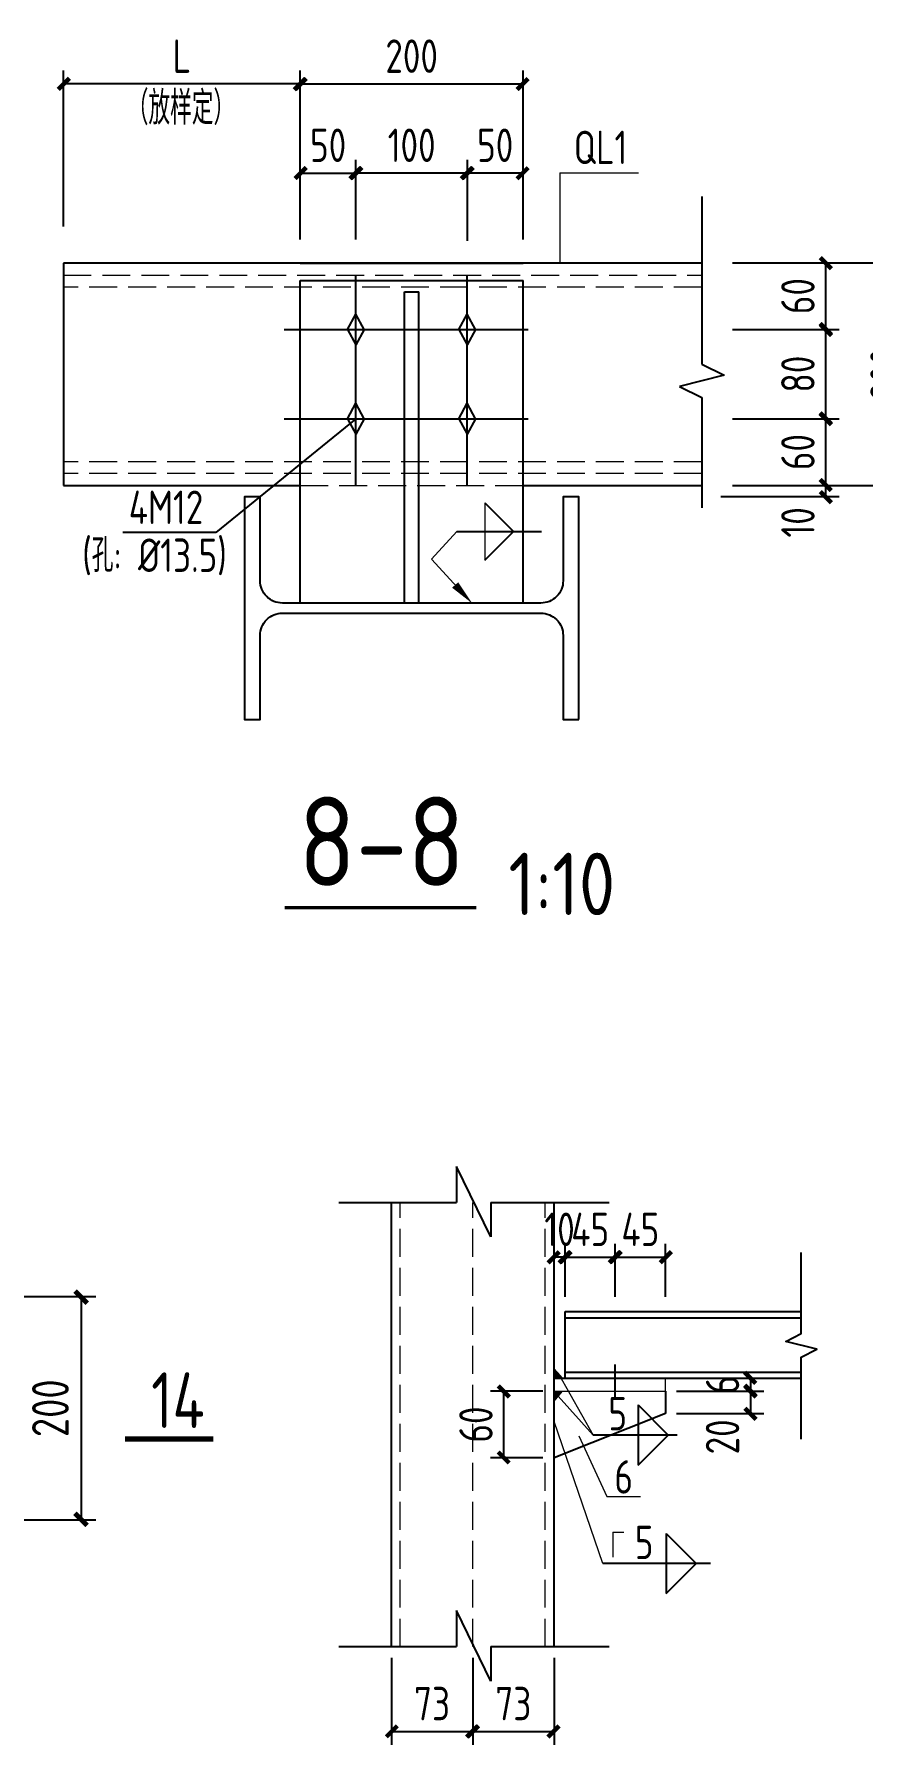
# Model space of a CAD drawing. Header units: millimetres. Extents: x 865974 to 875117, y 41124 to 44891.
# Drawn here: x 870407.7 to 870482.1, y 41256.7 to 41410.2 of the extents above; entities that cross this region are included whole.
import ezdxf

# ---------------------------------------------------------------- set-up
doc = ezdxf.new("R2010")
doc.units = ezdxf.units.MM
doc.header["$LTSCALE"] = 1000
doc.header["$MEASUREMENT"] = 0
doc.linetypes.add('DASH', pattern=[0.35, 0.25, -0.1])
doc.linetypes.add('DOTE', pattern=[2.42, 2, -0.2, 0.02, -0.2])
for name, color, linetype, lineweight in [('1', 4, 'Continuous', 70), ('D3', 62, 'Continuous', 9), ('LZ', 64, 'Continuous', 9), ('数字', 3, 'Continuous', 9)]:
    doc.layers.add(name, color=color, linetype=linetype, lineweight=lineweight)
for name, color, linetype in [('D1', 112, 'Continuous'), ('D2', 6, 'Continuous'), ('DIM', 7, 'Continuous'), ('DOTE', 1, 'DOTE'), ('M_Thin', 7, 'Continuous'), ('Prof', 2, 'Continuous'), ('PUB_DIM', 3, 'Continuous'), ('THIN', 7, 'Continuous'), ('文字', 7, 'Continuous'), ('标注', 7, 'Continuous'), ('桩', 6, 'Continuous')]:
    doc.layers.add(name, color=color, linetype=linetype)
doc.styles.add('GBHZ', font='gbenor.shx', dxfattribs={"width": 0.9, "bigfont": 'gbcbig.shx'})
doc.dimstyles.new('Y10', dxfattribs={"dimscale": 0, "dimtxt": 3, "dimasz": 0.01, "dimexe": 1.2, "dimexo": 1, "dimgap": 1, "dimtad": 1, "dimdec": 0, "dimlfac": 10, "dimzin": 0, "dimdsep": 46, "dimtxsty": 'GBHZ', "dimblk1": 'DX', "dimblk2": 'DX', "dimsah": 1, "dimcen": 0.09, "dimdle": 1, "dimadec": 0, "dimazin": 0, "dimtfac": 1, "dimtdec": 0, "dimtix": 1, "dimtmove": 2, "dimatfit": 3, "dimldrblk": 'DX', "dimfxl": 0, "dimtolj": 1, "dimtzin": 0, "dimarcsym": 0})
doc.dimstyles.new('Y10(110)', dxfattribs={"dimscale": 1.1, "dimtxt": 3, "dimasz": 0.01, "dimexe": 1.2, "dimexo": 1, "dimgap": 1, "dimtad": 1, "dimdec": 0, "dimlfac": 10, "dimzin": 0, "dimdsep": 46, "dimtxsty": 'GBHZ', "dimblk1": 'DX', "dimblk2": 'DX', "dimsah": 1, "dimcen": 0.09, "dimdle": 1, "dimadec": 0, "dimazin": 0, "dimtfac": 1, "dimtdec": 0, "dimtix": 1, "dimtmove": 2, "dimatfit": 3, "dimldrblk": 'DX', "dimfxl": 0, "dimtolj": 1, "dimtzin": 0, "dimarcsym": 0})

# ---------------------------------------------------------------- blocks, each defined once
blk = doc.blocks.new('DX')
at = {"color": 0, "linetype": 'ByBlock', "const_width": 40}
blk.add_lwpolyline([(-54, -51), (46, 49)], dxfattribs=at)
blk = doc.blocks.new('*D177')
at = {"layer": 'Defpoints', "color": 0, "linetype": 'ByBlock', "transparency": 16777216}
for p in [(870410.34, 41405.77), (870410.34, 41391.99), (870431.6, 41392.82)]:
    blk.add_point(p, dxfattribs=at)
at = {"layer": 'DIM', "color": 0, "linetype": 'ByBlock', "lineweight": -2, "transparency": 16777216}
for p, q in [((870410.34, 41392.99), (870410.34, 41406.97)), ((870431.6, 41393.82), (870431.6, 41406.97)), ((870431.59, 41405.77), (870410.35, 41405.77))]:
    blk.add_line(p, q, dxfattribs=at)
at = {"layer": 'DIM', "color": 0, "linetype": 'ByBlock', "lineweight": -2, "transparency": 16777216, "xscale": 0.01, "yscale": 0.01, "zscale": 0.01, "rotation": 180}
blk.add_blockref('DX', (870410.34, 41405.77), dxfattribs=at)
at = {"layer": 'DIM', "color": 0, "linetype": 'ByBlock', "lineweight": -2, "transparency": 16777216, "xscale": 0.01, "yscale": 0.01, "zscale": 0.01}
blk.add_blockref('DX', (870431.6, 41405.77), dxfattribs=at)
at = {"layer": 'DIM', "color": 0, "linetype": 'ByBlock', "transparency": 16777216, "insert": (870420.97, 41408.27), "char_height": 3, "attachment_point": 5, "style": 'GBHZ'}
blk.add_mtext('\\A1;L', dxfattribs=at)
blk = doc.blocks.new('*D178')
at = {"layer": 'Defpoints', "color": 0, "linetype": 'ByBlock', "transparency": 16777216}
for p in [(870468.35, 41368.73), (870469.42, 41369.73), (870478.78, 41369.73)]:
    blk.add_point(p, dxfattribs=at)
at = {"layer": 'DIM', "color": 0, "linetype": 'ByBlock', "lineweight": -2, "transparency": 16777216}
for p, q in [((870469.35, 41368.73), (870479.98, 41368.73)), ((870470.42, 41369.73), (870479.98, 41369.73)), ((870478.78, 41369.74), (870478.78, 41369.75)), ((870478.78, 41368.73), (870478.78, 41369.73)), ((870478.78, 41368.72), (870478.78, 41368.71))]:
    blk.add_line(p, q, dxfattribs=at)
at = {"layer": 'DIM', "color": 0, "linetype": 'ByBlock', "lineweight": -2, "transparency": 16777216, "xscale": 0.01, "yscale": 0.01, "zscale": 0.01}
for p, rotation in [((870478.78, 41369.73), 270), ((870478.78, 41368.73), 90)]:
    blk.add_blockref('DX', p, dxfattribs=dict(at, rotation=rotation))
at = {"layer": 'DIM', "color": 0, "linetype": 'ByBlock', "transparency": 16777216, "insert": (870476.28, 41366.42), "char_height": 3, "attachment_point": 5, "rotation": 90, "style": 'GBHZ'}
blk.add_mtext('\\A1;10', dxfattribs=at)
blk = doc.blocks.new('*D179')
at = {"layer": 'Defpoints', "color": 0, "linetype": 'ByBlock', "transparency": 16777216}
for p in [(870469.42, 41375.72), (870478.78, 41375.72), (870469.42, 41369.73)]:
    blk.add_point(p, dxfattribs=at)
at = {"layer": 'DIM', "color": 0, "linetype": 'ByBlock', "lineweight": -2, "transparency": 16777216}
for p, q in [((870470.42, 41375.72), (870479.98, 41375.72)), ((870478.78, 41369.74), (870478.78, 41375.71)), ((870470.42, 41369.73), (870479.98, 41369.73))]:
    blk.add_line(p, q, dxfattribs=at)
at = {"layer": 'DIM', "color": 0, "linetype": 'ByBlock', "lineweight": -2, "transparency": 16777216, "xscale": 0.01, "yscale": 0.01, "zscale": 0.01}
for p, rotation in [((870478.78, 41375.72), 90), ((870478.78, 41369.73), 270)]:
    blk.add_blockref('DX', p, dxfattribs=dict(at, rotation=rotation))
at = {"layer": 'DIM', "color": 0, "linetype": 'ByBlock', "transparency": 16777216, "insert": (870476.28, 41372.73), "char_height": 3, "attachment_point": 5, "rotation": 90, "style": 'GBHZ'}
blk.add_mtext('\\A1;60', dxfattribs=at)
blk = doc.blocks.new('*D180')
at = {"layer": 'Defpoints', "color": 0, "linetype": 'ByBlock', "transparency": 16777216}
for p in [(870469.42, 41383.73), (870478.78, 41383.73), (870469.42, 41375.72)]:
    blk.add_point(p, dxfattribs=at)
at = {"layer": 'DIM', "color": 0, "linetype": 'ByBlock', "lineweight": -2, "transparency": 16777216}
for p, q in [((870470.42, 41383.73), (870479.98, 41383.73)), ((870478.78, 41375.73), (870478.78, 41383.72)), ((870470.42, 41375.72), (870479.98, 41375.72))]:
    blk.add_line(p, q, dxfattribs=at)
at = {"layer": 'DIM', "color": 0, "linetype": 'ByBlock', "lineweight": -2, "transparency": 16777216, "xscale": 0.01, "yscale": 0.01, "zscale": 0.01}
for p, rotation in [((870478.78, 41383.73), 90), ((870478.78, 41375.72), 270)]:
    blk.add_blockref('DX', p, dxfattribs=dict(at, rotation=rotation))
at = {"layer": 'DIM', "color": 0, "linetype": 'ByBlock', "transparency": 16777216, "insert": (870476.28, 41379.73), "char_height": 3, "attachment_point": 5, "rotation": 90, "style": 'GBHZ'}
blk.add_mtext('\\A1;80', dxfattribs=at)
blk = doc.blocks.new('*D181')
at = {"layer": 'Defpoints', "color": 0, "linetype": 'ByBlock', "transparency": 16777216}
for p in [(870469.42, 41389.72), (870478.78, 41389.72), (870469.42, 41383.73)]:
    blk.add_point(p, dxfattribs=at)
at = {"layer": 'DIM', "color": 0, "linetype": 'ByBlock', "lineweight": -2, "transparency": 16777216}
for p, q in [((870470.42, 41389.72), (870479.98, 41389.72)), ((870478.78, 41383.74), (870478.78, 41389.71)), ((870470.42, 41383.73), (870479.98, 41383.73))]:
    blk.add_line(p, q, dxfattribs=at)
at = {"layer": 'DIM', "color": 0, "linetype": 'ByBlock', "lineweight": -2, "transparency": 16777216, "xscale": 0.01, "yscale": 0.01, "zscale": 0.01}
for p, rotation in [((870478.78, 41389.72), 90), ((870478.78, 41383.73), 270)]:
    blk.add_blockref('DX', p, dxfattribs=dict(at, rotation=rotation))
at = {"layer": 'DIM', "color": 0, "linetype": 'ByBlock', "transparency": 16777216, "insert": (870476.28, 41386.73), "char_height": 3, "attachment_point": 5, "rotation": 90, "style": 'GBHZ'}
blk.add_mtext('\\A1;60', dxfattribs=at)
blk = doc.blocks.new('*D182')
at = {"layer": 'Defpoints', "color": 0, "linetype": 'ByBlock', "transparency": 16777216}
for p in [(870469.42, 41389.72), (870469.42, 41369.73), (870486.78, 41369.73)]:
    blk.add_point(p, dxfattribs=at)
at = {"layer": 'DIM', "color": 0, "linetype": 'ByBlock', "lineweight": -2, "transparency": 16777216}
for p, q in [((870470.42, 41389.72), (870487.98, 41389.72)), ((870486.78, 41389.71), (870486.78, 41369.74)), ((870470.42, 41369.73), (870487.98, 41369.73))]:
    blk.add_line(p, q, dxfattribs=at)
at = {"layer": 'DIM', "color": 0, "linetype": 'ByBlock', "lineweight": -2, "transparency": 16777216, "xscale": 0.01, "yscale": 0.01, "zscale": 0.01}
for p, rotation in [((870486.78, 41389.72), 90), ((870486.78, 41369.73), 270)]:
    blk.add_blockref('DX', p, dxfattribs=dict(at, rotation=rotation))
at = {"layer": 'DIM', "color": 0, "linetype": 'ByBlock', "transparency": 16777216, "insert": (870484.28, 41379.73), "char_height": 3, "attachment_point": 5, "rotation": 90, "style": 'GBHZ'}
blk.add_mtext('\\A1;200', dxfattribs=at)
blk = doc.blocks.new('*D183')
at = {"layer": 'Defpoints', "color": 0, "linetype": 'ByBlock', "transparency": 16777216}
for p in [(870436.6, 41397.77), (870431.6, 41390.82), (870436.6, 41390.82)]:
    blk.add_point(p, dxfattribs=at)
at = {"layer": 'DIM', "color": 0, "linetype": 'ByBlock', "lineweight": -2, "transparency": 16777216}
for p, q in [((870431.6, 41391.82), (870431.6, 41398.97)), ((870431.61, 41397.77), (870436.59, 41397.77)), ((870436.6, 41391.82), (870436.6, 41398.97))]:
    blk.add_line(p, q, dxfattribs=at)
at = {"layer": 'DIM', "color": 0, "linetype": 'ByBlock', "lineweight": -2, "transparency": 16777216, "xscale": 0.01, "yscale": 0.01, "zscale": 0.01, "rotation": 180}
blk.add_blockref('DX', (870431.6, 41397.77), dxfattribs=at)
at = {"layer": 'DIM', "color": 0, "linetype": 'ByBlock', "lineweight": -2, "transparency": 16777216, "xscale": 0.01, "yscale": 0.01, "zscale": 0.01}
blk.add_blockref('DX', (870436.6, 41397.77), dxfattribs=at)
at = {"layer": 'DIM', "color": 0, "linetype": 'ByBlock', "transparency": 16777216, "insert": (870434.1, 41400.27), "char_height": 3, "attachment_point": 5, "style": 'GBHZ'}
blk.add_mtext('\\A1;50', dxfattribs=at)
blk = doc.blocks.new('*D184')
at = {"layer": 'Defpoints', "color": 0, "linetype": 'ByBlock', "transparency": 16777216}
for p in [(870436.6, 41397.77), (870436.6, 41390.82), (870446.6, 41390.68)]:
    blk.add_point(p, dxfattribs=at)
at = {"layer": 'DIM', "color": 0, "linetype": 'ByBlock', "lineweight": -2, "transparency": 16777216}
for p, q in [((870436.6, 41391.82), (870436.6, 41398.97)), ((870446.59, 41397.77), (870436.61, 41397.77)), ((870446.6, 41391.68), (870446.6, 41398.97))]:
    blk.add_line(p, q, dxfattribs=at)
at = {"layer": 'DIM', "color": 0, "linetype": 'ByBlock', "lineweight": -2, "transparency": 16777216, "xscale": 0.01, "yscale": 0.01, "zscale": 0.01, "rotation": 180}
blk.add_blockref('DX', (870436.6, 41397.77), dxfattribs=at)
at = {"layer": 'DIM', "color": 0, "linetype": 'ByBlock', "lineweight": -2, "transparency": 16777216, "xscale": 0.01, "yscale": 0.01, "zscale": 0.01}
blk.add_blockref('DX', (870446.6, 41397.77), dxfattribs=at)
at = {"layer": 'DIM', "color": 0, "linetype": 'ByBlock', "transparency": 16777216, "insert": (870441.6, 41400.27), "char_height": 3, "attachment_point": 5, "style": 'GBHZ'}
blk.add_mtext('\\A1;100', dxfattribs=at)
blk = doc.blocks.new('*D185')
at = {"layer": 'Defpoints', "color": 0, "linetype": 'ByBlock', "transparency": 16777216}
for p in [(870446.6, 41397.77), (870446.6, 41390.82), (870451.6, 41390.82)]:
    blk.add_point(p, dxfattribs=at)
at = {"layer": 'DIM', "color": 0, "linetype": 'ByBlock', "lineweight": -2, "transparency": 16777216}
for p, q in [((870446.6, 41391.82), (870446.6, 41398.97)), ((870451.59, 41397.77), (870446.61, 41397.77)), ((870451.6, 41391.82), (870451.6, 41398.97))]:
    blk.add_line(p, q, dxfattribs=at)
at = {"layer": 'DIM', "color": 0, "linetype": 'ByBlock', "lineweight": -2, "transparency": 16777216, "xscale": 0.01, "yscale": 0.01, "zscale": 0.01, "rotation": 180}
blk.add_blockref('DX', (870446.6, 41397.77), dxfattribs=at)
at = {"layer": 'DIM', "color": 0, "linetype": 'ByBlock', "lineweight": -2, "transparency": 16777216, "xscale": 0.01, "yscale": 0.01, "zscale": 0.01}
blk.add_blockref('DX', (870451.6, 41397.77), dxfattribs=at)
at = {"layer": 'DIM', "color": 0, "linetype": 'ByBlock', "transparency": 16777216, "insert": (870449.1, 41400.27), "char_height": 3, "attachment_point": 5, "style": 'GBHZ'}
blk.add_mtext('\\A1;50', dxfattribs=at)
blk = doc.blocks.new('*D186')
at = {"layer": 'Defpoints', "color": 0, "linetype": 'ByBlock', "transparency": 16777216}
for p in [(870451.6, 41405.77), (870431.6, 41392.82), (870451.6, 41392.82)]:
    blk.add_point(p, dxfattribs=at)
at = {"layer": 'DIM', "color": 0, "linetype": 'ByBlock', "lineweight": -2, "transparency": 16777216}
for p, q in [((870431.6, 41393.82), (870431.6, 41406.97)), ((870451.6, 41393.82), (870451.6, 41406.97)), ((870431.61, 41405.77), (870451.59, 41405.77))]:
    blk.add_line(p, q, dxfattribs=at)
at = {"layer": 'DIM', "color": 0, "linetype": 'ByBlock', "lineweight": -2, "transparency": 16777216, "xscale": 0.01, "yscale": 0.01, "zscale": 0.01, "rotation": 180}
blk.add_blockref('DX', (870431.6, 41405.77), dxfattribs=at)
at = {"layer": 'DIM', "color": 0, "linetype": 'ByBlock', "lineweight": -2, "transparency": 16777216, "xscale": 0.01, "yscale": 0.01, "zscale": 0.01}
blk.add_blockref('DX', (870451.6, 41405.77), dxfattribs=at)
at = {"layer": 'DIM', "color": 0, "linetype": 'ByBlock', "transparency": 16777216, "insert": (870441.6, 41408.27), "char_height": 3, "attachment_point": 5, "style": 'GBHZ'}
blk.add_mtext('\\A1;200', dxfattribs=at)
blk = doc.blocks.new('*D464')
at = {"layer": 'Defpoints', "color": 0, "linetype": 'ByBlock', "transparency": 16777216}
for p in [(870396.41, 41296.92), (870396.41, 41276.88), (870411.92, 41276.88)]:
    blk.add_point(p, dxfattribs=at)
at = {"layer": 'DIM', "color": 0, "linetype": 'ByBlock', "lineweight": -2, "transparency": 16777216}
for p, q in [((870397.51, 41296.92), (870413.24, 41296.92)), ((870411.92, 41296.91), (870411.92, 41276.89)), ((870397.51, 41276.88), (870413.24, 41276.88))]:
    blk.add_line(p, q, dxfattribs=at)
at = {"layer": 'DIM', "color": 0, "linetype": 'ByBlock', "lineweight": -2, "transparency": 16777216, "xscale": 0.011, "yscale": 0.011, "zscale": 0.011}
for p, rotation in [((870411.92, 41296.92), 90), ((870411.92, 41276.88), 270)]:
    blk.add_blockref('DX', p, dxfattribs=dict(at, rotation=rotation))
at = {"layer": 'DIM', "color": 0, "linetype": 'ByBlock', "transparency": 16777216, "insert": (870409.17, 41286.9), "char_height": 3.3, "attachment_point": 5, "rotation": 90, "style": 'GBHZ'}
blk.add_mtext('\\A1;200', dxfattribs=at)
blk = doc.blocks.new('*D471')
at = {"layer": 'Defpoints', "color": 0, "linetype": 'ByBlock', "transparency": 16777216}
for p in [(870459.88, 41300.46), (870455.38, 41295.9), (870459.88, 41295.9)]:
    blk.add_point(p, dxfattribs=at)
at = {"layer": 'DIM', "color": 0, "linetype": 'ByBlock', "lineweight": -2, "transparency": 16777216}
for p, q in [((870455.38, 41296.9), (870455.38, 41301.66)), ((870459.88, 41296.9), (870459.88, 41301.66)), ((870455.37, 41300.46), (870455.36, 41300.46)), ((870455.38, 41300.46), (870459.88, 41300.46)), ((870459.89, 41300.46), (870459.9, 41300.46))]:
    blk.add_line(p, q, dxfattribs=at)
at = {"layer": 'DIM', "color": 0, "linetype": 'ByBlock', "lineweight": -2, "transparency": 16777216, "xscale": 0.01, "yscale": 0.01, "zscale": 0.01}
blk.add_blockref('DX', (870455.38, 41300.46), dxfattribs=at)
at = {"layer": 'DIM', "color": 0, "linetype": 'ByBlock', "lineweight": -2, "transparency": 16777216, "xscale": 0.01, "yscale": 0.01, "zscale": 0.01, "rotation": 180}
blk.add_blockref('DX', (870459.88, 41300.46), dxfattribs=at)
at = {"layer": 'DIM', "color": 0, "linetype": 'ByBlock', "transparency": 16777216, "insert": (870457.63, 41302.96), "char_height": 3, "attachment_point": 5, "style": 'GBHZ'}
blk.add_mtext('\\A1;45', dxfattribs=at)
blk = doc.blocks.new('*D472')
at = {"layer": 'Defpoints', "color": 0, "linetype": 'ByBlock', "transparency": 16777216}
for p in [(870464.38, 41300.46), (870459.88, 41295.9), (870464.38, 41295.9)]:
    blk.add_point(p, dxfattribs=at)
at = {"layer": 'DIM', "color": 0, "linetype": 'ByBlock', "lineweight": -2, "transparency": 16777216}
for p, q in [((870459.88, 41296.9), (870459.88, 41301.66)), ((870464.38, 41296.9), (870464.38, 41301.66)), ((870459.87, 41300.46), (870459.86, 41300.46)), ((870459.88, 41300.46), (870464.38, 41300.46)), ((870464.39, 41300.46), (870464.4, 41300.46))]:
    blk.add_line(p, q, dxfattribs=at)
at = {"layer": 'DIM', "color": 0, "linetype": 'ByBlock', "lineweight": -2, "transparency": 16777216, "xscale": 0.01, "yscale": 0.01, "zscale": 0.01}
blk.add_blockref('DX', (870459.88, 41300.46), dxfattribs=at)
at = {"layer": 'DIM', "color": 0, "linetype": 'ByBlock', "lineweight": -2, "transparency": 16777216, "xscale": 0.01, "yscale": 0.01, "zscale": 0.01, "rotation": 180}
blk.add_blockref('DX', (870464.38, 41300.46), dxfattribs=at)
at = {"layer": 'DIM', "color": 0, "linetype": 'ByBlock', "transparency": 16777216, "insert": (870462.13, 41302.96), "char_height": 3, "attachment_point": 5, "style": 'GBHZ'}
blk.add_mtext('\\A1;45', dxfattribs=at)
blk = doc.blocks.new('*D473')
at = {"layer": 'Defpoints', "color": 0, "linetype": 'ByBlock', "transparency": 16777216}
for p in [(870454.38, 41300.46), (870454.38, 41295.9), (870455.38, 41295.9)]:
    blk.add_point(p, dxfattribs=at)
at = {"layer": 'DIM', "color": 0, "linetype": 'ByBlock', "lineweight": -2, "transparency": 16777216}
for p, q in [((870454.38, 41296.9), (870454.38, 41301.66)), ((870455.38, 41296.9), (870455.38, 41301.66)), ((870454.37, 41300.46), (870454.36, 41300.46)), ((870455.38, 41300.46), (870454.38, 41300.46)), ((870455.39, 41300.46), (870455.4, 41300.46))]:
    blk.add_line(p, q, dxfattribs=at)
at = {"layer": 'DIM', "color": 0, "linetype": 'ByBlock', "lineweight": -2, "transparency": 16777216, "xscale": 0.01, "yscale": 0.01, "zscale": 0.01}
blk.add_blockref('DX', (870454.38, 41300.46), dxfattribs=at)
at = {"layer": 'DIM', "color": 0, "linetype": 'ByBlock', "lineweight": -2, "transparency": 16777216, "xscale": 0.01, "yscale": 0.01, "zscale": 0.01, "rotation": 180}
blk.add_blockref('DX', (870455.38, 41300.46), dxfattribs=at)
at = {"layer": 'DIM', "color": 0, "linetype": 'ByBlock', "transparency": 16777216, "insert": (870454.88, 41302.96), "char_height": 3, "attachment_point": 5, "style": 'GBHZ'}
blk.add_mtext('\\A1;10', dxfattribs=at)
blk = doc.blocks.new('*D540')
at = {"layer": 'Defpoints', "color": 0, "linetype": 'ByBlock', "transparency": 16777216}
for p in [(870439.78, 41265.5), (870447.08, 41265.5), (870447.08, 41257.89)]:
    blk.add_point(p, dxfattribs=at)
at = {"layer": 'DIM', "color": 0, "linetype": 'ByBlock', "lineweight": -2, "transparency": 16777216}
for p, q in [((870439.78, 41264.5), (870439.78, 41256.69)), ((870447.08, 41264.5), (870447.08, 41256.69)), ((870439.79, 41257.89), (870447.07, 41257.89))]:
    blk.add_line(p, q, dxfattribs=at)
at = {"layer": 'DIM', "color": 0, "linetype": 'ByBlock', "lineweight": -2, "transparency": 16777216, "xscale": 0.01, "yscale": 0.01, "zscale": 0.01, "rotation": 180}
blk.add_blockref('DX', (870439.78, 41257.89), dxfattribs=at)
at = {"layer": 'DIM', "color": 0, "linetype": 'ByBlock', "lineweight": -2, "transparency": 16777216, "xscale": 0.01, "yscale": 0.01, "zscale": 0.01}
blk.add_blockref('DX', (870447.08, 41257.89), dxfattribs=at)
at = {"layer": 'DIM', "color": 0, "linetype": 'ByBlock', "transparency": 16777216, "insert": (870443.43, 41260.39), "char_height": 3, "attachment_point": 5, "style": 'GBHZ'}
blk.add_mtext('\\A1;73', dxfattribs=at)
blk = doc.blocks.new('*D541')
at = {"layer": 'Defpoints', "color": 0, "linetype": 'ByBlock', "transparency": 16777216}
for p in [(870447.08, 41265.5), (870454.38, 41265.5), (870454.38, 41257.89)]:
    blk.add_point(p, dxfattribs=at)
at = {"layer": 'DIM', "color": 0, "linetype": 'ByBlock', "lineweight": -2, "transparency": 16777216}
for p, q in [((870447.08, 41264.5), (870447.08, 41256.69)), ((870454.38, 41264.5), (870454.38, 41256.69)), ((870447.09, 41257.89), (870454.37, 41257.89))]:
    blk.add_line(p, q, dxfattribs=at)
at = {"layer": 'DIM', "color": 0, "linetype": 'ByBlock', "lineweight": -2, "transparency": 16777216, "xscale": 0.01, "yscale": 0.01, "zscale": 0.01, "rotation": 180}
blk.add_blockref('DX', (870447.08, 41257.89), dxfattribs=at)
at = {"layer": 'DIM', "color": 0, "linetype": 'ByBlock', "lineweight": -2, "transparency": 16777216, "xscale": 0.01, "yscale": 0.01, "zscale": 0.01}
blk.add_blockref('DX', (870454.38, 41257.89), dxfattribs=at)
at = {"layer": 'DIM', "color": 0, "linetype": 'ByBlock', "transparency": 16777216, "insert": (870450.73, 41260.39), "char_height": 3, "attachment_point": 5, "style": 'GBHZ'}
blk.add_mtext('\\A1;73', dxfattribs=at)
blk = doc.blocks.new('*D542')
at = {"layer": 'Defpoints', "color": 0, "linetype": 'ByBlock', "transparency": 16777216}
for p in [(870464.38, 41289.59), (870464.38, 41288.44), (870472.01, 41288.44)]:
    blk.add_point(p, dxfattribs=at)
at = {"layer": 'DIM', "color": 0, "linetype": 'ByBlock', "lineweight": -2, "transparency": 16777216}
for p, q in [((870465.38, 41289.59), (870473.21, 41289.59)), ((870472.01, 41289.6), (870472.01, 41289.61)), ((870472.01, 41289.59), (870472.01, 41288.44)), ((870465.38, 41288.44), (870473.21, 41288.44)), ((870472.01, 41288.43), (870472.01, 41288.42))]:
    blk.add_line(p, q, dxfattribs=at)
at = {"layer": 'DIM', "color": 0, "linetype": 'ByBlock', "lineweight": -2, "transparency": 16777216, "xscale": 0.01, "yscale": 0.01, "zscale": 0.01}
for p, rotation in [((870472.01, 41289.59), 270), ((870472.01, 41288.44), 90)]:
    blk.add_blockref('DX', p, dxfattribs=dict(at, rotation=rotation))
at = {"layer": 'DIM', "color": 0, "linetype": 'ByBlock', "transparency": 16777216, "insert": (870469.51, 41289.01), "char_height": 3, "attachment_point": 5, "rotation": 90, "style": 'GBHZ'}
blk.add_mtext('\\A1;6', dxfattribs=at)
blk = doc.blocks.new('*D543')
at = {"layer": 'Defpoints', "color": 0, "linetype": 'ByBlock', "transparency": 16777216}
for p in [(870464.38, 41288.44), (870464.38, 41286.44), (870472.01, 41286.44)]:
    blk.add_point(p, dxfattribs=at)
at = {"layer": 'DIM', "color": 0, "linetype": 'ByBlock', "lineweight": -2, "transparency": 16777216}
for p, q in [((870465.38, 41288.44), (870473.21, 41288.44)), ((870472.01, 41288.45), (870472.01, 41288.46)), ((870472.01, 41288.44), (870472.01, 41286.44)), ((870465.38, 41286.44), (870473.21, 41286.44)), ((870472.01, 41286.43), (870472.01, 41286.42))]:
    blk.add_line(p, q, dxfattribs=at)
at = {"layer": 'DIM', "color": 0, "linetype": 'ByBlock', "lineweight": -2, "transparency": 16777216, "xscale": 0.01, "yscale": 0.01, "zscale": 0.01}
for p, rotation in [((870472.01, 41288.44), 270), ((870472.01, 41286.44), 90)]:
    blk.add_blockref('DX', p, dxfattribs=dict(at, rotation=rotation))
at = {"layer": 'DIM', "color": 0, "linetype": 'ByBlock', "transparency": 16777216, "insert": (870469.51, 41284.33), "char_height": 3, "attachment_point": 5, "rotation": 90, "style": 'GBHZ'}
blk.add_mtext('\\A1;20', dxfattribs=at)
blk = doc.blocks.new('*D544')
at = {"layer": 'Defpoints', "color": 0, "linetype": 'ByBlock', "transparency": 16777216}
for p in [(870449.87, 41288.44), (870454.38, 41288.44), (870454.38, 41282.44)]:
    blk.add_point(p, dxfattribs=at)
at = {"layer": 'DIM', "color": 0, "linetype": 'ByBlock', "lineweight": -2, "transparency": 16777216}
for p, q in [((870453.38, 41288.44), (870448.67, 41288.44)), ((870449.87, 41282.45), (870449.87, 41288.43)), ((870453.38, 41282.44), (870448.67, 41282.44))]:
    blk.add_line(p, q, dxfattribs=at)
at = {"layer": 'DIM', "color": 0, "linetype": 'ByBlock', "lineweight": -2, "transparency": 16777216, "xscale": 0.01, "yscale": 0.01, "zscale": 0.01}
for p, rotation in [((870449.87, 41288.44), 90), ((870449.87, 41282.44), 270)]:
    blk.add_blockref('DX', p, dxfattribs=dict(at, rotation=rotation))
at = {"layer": 'DIM', "color": 0, "linetype": 'ByBlock', "transparency": 16777216, "insert": (870447.37, 41285.44), "char_height": 3, "attachment_point": 5, "rotation": 90, "style": 'GBHZ'}
blk.add_mtext('\\A1;60', dxfattribs=at)

msp = doc.modelspace()

# ---------------------------------------------------------------- linework, layer by layer
at = {"layer": '1', "const_width": 0.48}
msp.add_lwpolyline([(870415.87, 41284.147), (870423.792, 41284.147)], dxfattribs=at)
at = {"layer": 'D1', "color": 251}
for p, q in [((870436.595, 41375.724), (870424.028, 41365.509)), ((870448.161, 41368.166), (870450.731, 41365.596)), ((870424.028, 41365.509), (870415.656, 41365.509)), ((870445.664, 41365.596), (870453.27, 41365.596)), ((870448.161, 41363.027), (870450.731, 41365.596)), ((870448.718, 41302.274), (870445.64, 41308.595)), ((870445.64, 41308.595), (870445.64, 41305.36)), ((870435.055, 41305.36), (870445.64, 41305.36)), ((870448.718, 41305.36), (870459.324, 41305.36)), ((870448.718, 41305.36), (870448.718, 41302.274)), ((870461.931, 41287.199), (870461.931, 41281.79)), ((870461.931, 41287.199), (870464.636, 41284.495)), ((870465.446, 41284.495), (870457.9, 41284.495)), ((870461.931, 41281.79), (870464.636, 41284.495)), ((870464.446, 41275.67), (870467.15, 41272.965)), ((870464.446, 41275.67), (870464.446, 41270.261)), ((870468.417, 41272.965), (870458.765, 41272.965)), ((870464.446, 41270.261), (870467.15, 41272.965)), ((870448.718, 41262.416), (870445.64, 41268.737)), ((870445.64, 41268.737), (870445.64, 41265.501)), ((870435.055, 41265.501), (870445.64, 41265.501)), ((870448.718, 41265.501), (870459.324, 41265.501)), ((870448.718, 41265.501), (870448.718, 41262.416))]:
    msp.add_line(p, q, dxfattribs=at)
at = {"layer": 'D2', "linetype": 'Continuous'}
msp.add_line((870410.333, 41389.681), (870410.333, 41369.727), dxfattribs=at)
at = {"layer": 'D2'}
for p, q in [((870467.65, 41389.681), (870410.333, 41389.681)), ((870431.597, 41389.681), (870451.597, 41389.681)), ((870431.597, 41359.177), (870431.597, 41388.128)), ((870431.597, 41388.128), (870451.597, 41388.128)), ((870440.955, 41359.177), (870440.955, 41387.128)), ((870440.955, 41387.128), (870442.24, 41387.128)), ((870442.24, 41359.177), (870442.24, 41387.128)), ((870451.597, 41359.177), (870451.597, 41388.128)), ((870410.333, 41369.727), (870431.597, 41369.727)), ((870451.597, 41369.727), (870467.65, 41369.727)), ((870439.783, 41265.501), (870439.783, 41305.36)), ((870454.383, 41265.501), (870454.383, 41305.36)), ((870455.379, 41289.59), (870455.379, 41295.588)), ((870455.379, 41295.588), (870476.582, 41295.588)), ((870455.379, 41295.025), (870476.582, 41295.025)), ((870459.883, 41287.761), (870459.883, 41290.829)), ((870454.383, 41289.59), (870476.582, 41289.59)), ((870455.379, 41290.153), (870476.582, 41290.153))]:
    msp.add_line(p, q, dxfattribs=at)
at = {"layer": 'D3', "color": 251}
for p, q in [((870454.918, 41397.791), (870461.973, 41397.791)), ((870454.918, 41397.791), (870454.918, 41389.681)), ((870448.161, 41368.166), (870448.161, 41363.027)), ((870443.372, 41363.127), (870445.664, 41365.596)), ((870443.372, 41363.127), (870447.043, 41359.145)), ((870454.768, 41290.041), (870457.9, 41284.495)), ((870454.768, 41287.987), (870457.9, 41284.495)), ((870458.765, 41272.965), (870454.383, 41285.725))]:
    msp.add_line(p, q, dxfattribs=at)
at = {"layer": 'D3'}
for p, q in [((870454.383, 41290.454), (870455.154, 41289.59)), ((870464.383, 41288.438), (870464.383, 41289.59)), ((870454.383, 41288.438), (870464.383, 41288.438)), ((870454.383, 41287.536), (870455.154, 41288.438))]:
    msp.add_line(p, q, dxfattribs=at)
at = {"layer": 'D3', "color": 251}
msp.add_solid([(870445.779, 41361.037), (870447.043, 41359.145), (870445.779, 41361.037), (870445.23, 41360.557)], dxfattribs=at)
at = {"layer": 'D3'}
for points in [[(870454.383, 41290.454), (870454.383, 41289.59), (870455.154, 41289.59), (870454.383, 41289.59)], [(870454.383, 41287.536), (870454.383, 41288.438), (870455.154, 41288.438), (870454.383, 41288.438)]]:
    msp.add_solid(points, dxfattribs=at)
at = {"layer": 'DOTE', "linetype": 'DOTE', "ltscale": 5}
for p, q in [((870436.597, 41369.727), (870436.597, 41388.611)), ((870446.597, 41369.727), (870446.597, 41388.611)), ((870430.146, 41383.727), (870452.049, 41383.727)), ((870430.146, 41375.724), (870452.049, 41375.724))]:
    msp.add_line(p, q, dxfattribs=at)
at = {"layer": 'LZ', "color": 251, "linetype": 'DASH', "ltscale": 0.01}
for p, q in [((870410.333, 41388.611), (870467.65, 41388.611)), ((870467.65, 41387.54), (870410.333, 41387.54)), ((870467.65, 41371.868), (870410.333, 41371.868)), ((870467.65, 41370.798), (870410.333, 41370.798)), ((870431.597, 41369.727), (870451.597, 41369.727)), ((870440.583, 41265.501), (870440.583, 41305.36)), ((870447.083, 41265.501), (870447.083, 41305.36)), ((870453.583, 41265.501), (870453.583, 41305.36))]:
    msp.add_line(p, q, dxfattribs=at)
at = {"layer": 'M_Thin', "color": 7}
msp.add_lwpolyline([(870476.582, 41284.125), (870476.582, 41291.496), (870477.982, 41292.196), (870475.182, 41292.896), (870476.582, 41293.596), (870476.582, 41300.893)], dxfattribs=at)
at = {"layer": 'Prof'}
msp.add_lwpolyline([(870456.597, 41348.727), (870456.597, 41368.727), (870455.197, 41368.727), (870455.197, 41361.177, -0.4142136), (870453.197, 41359.177), (870429.997, 41359.177, -0.4142136), (870427.997, 41361.177), (870427.997, 41368.727), (870426.597, 41368.727), (870426.597, 41348.727), (870427.997, 41348.727), (870427.997, 41356.277, -0.4142136), (870429.997, 41358.277), (870453.197, 41358.277, -0.4142136), (870455.197, 41356.277), (870455.197, 41348.727)], format="xyb", close=True, dxfattribs=at)
at = {"layer": 'THIN', "linetype": 'ByBlock'}
for p, q in [((870467.65, 41395.681), (870467.65, 41380.63)), ((870469.65, 41379.63), (870465.65, 41378.63)), ((870467.65, 41380.63), (870469.65, 41379.63)), ((870465.65, 41378.63), (870467.65, 41377.63)), ((870467.65, 41377.63), (870467.65, 41367.727))]:
    msp.add_line(p, q, dxfattribs=at)
at = {"layer": '数字'}
for p, q in [((870456.624, 41284.437), (870459.128, 41278.987)), ((870459.128, 41278.987), (870462.136, 41278.987)), ((870459.673, 41275.771), (870459.673, 41273.53)), ((870459.673, 41275.771), (870460.653, 41275.771))]:
    msp.add_line(p, q, dxfattribs=at)
at = {"layer": '文字', "color": 6, "const_width": 0.32}
msp.add_lwpolyline([(870430.19, 41331.835), (870447.404, 41331.835)], dxfattribs=at)
at = {"layer": '标注'}
for p, q in [((870464.383, 41288.438), (870464.383, 41286.438)), ((870464.383, 41286.438), (870454.383, 41282.438))]:
    msp.add_line(p, q, dxfattribs=at)
at = {"layer": '桩'}
for p, q in [((870435.849, 41383.727), (870436.597, 41385.109)), ((870437.346, 41383.727), (870436.597, 41385.109)), ((870445.849, 41383.727), (870446.597, 41385.109)), ((870447.346, 41383.727), (870446.597, 41385.109)), ((870435.849, 41383.727), (870436.597, 41382.346)), ((870437.346, 41383.727), (870436.597, 41382.346)), ((870445.849, 41383.727), (870446.597, 41382.346)), ((870447.346, 41383.727), (870446.597, 41382.346)), ((870435.849, 41375.724), (870436.597, 41377.106)), ((870437.346, 41375.724), (870436.597, 41377.106)), ((870445.849, 41375.724), (870446.597, 41377.106)), ((870447.346, 41375.724), (870446.597, 41377.106)), ((870435.849, 41375.724), (870436.597, 41374.343)), ((870437.346, 41375.724), (870436.597, 41374.343)), ((870445.849, 41375.724), (870446.597, 41374.343)), ((870447.346, 41375.724), (870446.597, 41374.343))]:
    msp.add_line(p, q, dxfattribs=at)

# ---------------------------------------------------------------- texts
at = {"layer": 'PUB_DIM', "style": 'GBHZ', "width": 0.9}
msp.add_text('14', height=5, dxfattribs=at).set_placement((870418.214, 41285.122))
at = {"layer": '数字', "style": 'GBHZ', "width": 0.9}
for s, p in [('（放样定）', (870416.028, 41402.122)), ('QL1', (870456.148, 41398.58)), ('4M12', (870416.199, 41366.275)), ('(孔: %%C13.5)', (870412.02, 41361.968)), ('5', (870459.259, 41284.919)), ('6', (870459.806, 41279.241)), ('5', (870461.633, 41273.361))]:
    msp.add_text(s, height=3, dxfattribs=at).set_placement(p)
at = {"layer": '文字', "color": 6, "style": 'GBHZ'}
for s, height, p in [('8-8', 8, (870431.441, 41333.786)), ('1:10', 5.6, (870450.283, 41331.165))]:
    msp.add_text(s, height=height, dxfattribs=at).set_placement(p)

# ---------------------------------------------------------------- dimensions: what is measured, and where the dimension line sits
at = {"layer": 'DIM', "linetype": 'ByBlock'}
dim = msp.add_linear_dim(base=(870410.338, 41405.77), p1=(870431.597, 41392.823), p2=(870410.338, 41391.991), text='L', dimstyle='Y10', override={"dimscale": 1}, dxfattribs=at)
dim.commit()
dim.dimension.update_dxf_attribs({"geometry": '*D177', "text_midpoint": (870420.968, 41408.27)})
for base, p1, p2, picture, middle in [((870451.597, 41405.77), (870431.597, 41392.823), (870451.597, 41392.823), '*D186', (870441.597, 41408.27)), ((870436.597, 41397.77), (870431.597, 41390.823), (870436.597, 41390.823), '*D183', (870434.097, 41400.27)), ((870459.883, 41300.461), (870455.383, 41295.897), (870459.883, 41295.897), '*D471', (870457.633, 41302.961)), ((870464.383, 41300.461), (870459.883, 41295.897), (870464.383, 41295.897), '*D472', (870462.133, 41302.961)), ((870447.083, 41257.892), (870439.783, 41265.501), (870447.083, 41265.501), '*D540', (870443.433, 41260.392)), ((870454.383, 41257.892), (870447.083, 41265.501), (870454.383, 41265.501), '*D541', (870450.733, 41260.392))]:
    dim = msp.add_linear_dim(base=base, p1=p1, p2=p2, dimstyle='Y10', override={"dimscale": 1}, dxfattribs=at)
    dim.commit()
    dim.dimension.update_dxf_attribs({"geometry": picture, "text_midpoint": middle})
for base, p1, p2, angle, picture, middle in [((870436.597, 41397.77), (870446.597, 41390.682), (870436.597, 41390.823), 180, '*D184', (870441.597, 41400.27)), ((870446.597, 41397.77), (870451.597, 41390.823), (870446.597, 41390.823), 180, '*D185', (870449.097, 41400.27)), ((870478.776, 41389.725), (870469.418, 41383.727), (870469.418, 41389.725), 90, '*D181', (870476.276, 41386.726)), ((870486.775, 41369.727), (870469.418, 41389.725), (870469.418, 41369.727), 90, '*D182', (870484.275, 41379.726)), ((870478.776, 41383.727), (870469.418, 41375.724), (870469.418, 41383.727), 90, '*D180', (870476.276, 41379.726)), ((870478.776, 41375.724), (870469.418, 41369.727), (870469.418, 41375.724), 90, '*D179', (870476.276, 41372.726)), ((870454.383, 41300.461), (870455.383, 41295.897), (870454.383, 41295.897), 180, '*D473', (870454.883, 41302.961)), ((870449.868, 41288.438), (870454.383, 41282.438), (870454.383, 41288.438), 90, '*D544', (870447.368, 41285.438))]:
    dim = msp.add_linear_dim(base=base, p1=p1, p2=p2, angle=angle, dimstyle='Y10', override={"dimscale": 1}, dxfattribs=at)
    dim.commit()
    dim.dimension.update_dxf_attribs({"geometry": picture, "text_midpoint": middle})
for base, p1, p2, picture, middle in [((870478.776, 41369.727), (870468.345, 41368.727), (870469.418, 41369.727), '*D178', (870476.276, 41366.422)), ((870472.01, 41286.438), (870464.383, 41288.438), (870464.383, 41286.438), '*D543', (870469.51, 41284.334))]:
    dim = msp.add_linear_dim(base=base, p1=p1, p2=p2, angle=90, dimstyle='Y10', override={"dimscale": 1}, dxfattribs=at)
    dim.commit()
    dim.dimension.update_dxf_attribs({"geometry": picture, "text_midpoint": middle, "dimtype": 160})
at = {"layer": 'DIM', "color": 6, "linetype": 'ByBlock'}
dim = msp.add_linear_dim(base=(870411.922, 41276.878), p1=(870396.414, 41296.921), p2=(870396.414, 41276.878), angle=90, dimstyle='Y10(110)', override={"dimtxsty": 'GBHZ'}, dxfattribs=at)
dim.commit()
dim.dimension.update_dxf_attribs({"geometry": '*D464', "text_midpoint": (870409.172, 41286.899)})
at = {"layer": 'DIM', "linetype": 'ByBlock'}
dim = msp.add_linear_dim(base=(870472.01, 41288.438), p1=(870464.383, 41289.59), p2=(870464.383, 41288.438), angle=90, text='6', dimstyle='Y10', override={"dimscale": 1}, dxfattribs=at)
dim.commit()
dim.dimension.update_dxf_attribs({"geometry": '*D542', "text_midpoint": (870469.51, 41289.014)})

doc.saveas('drawing.dxf')
